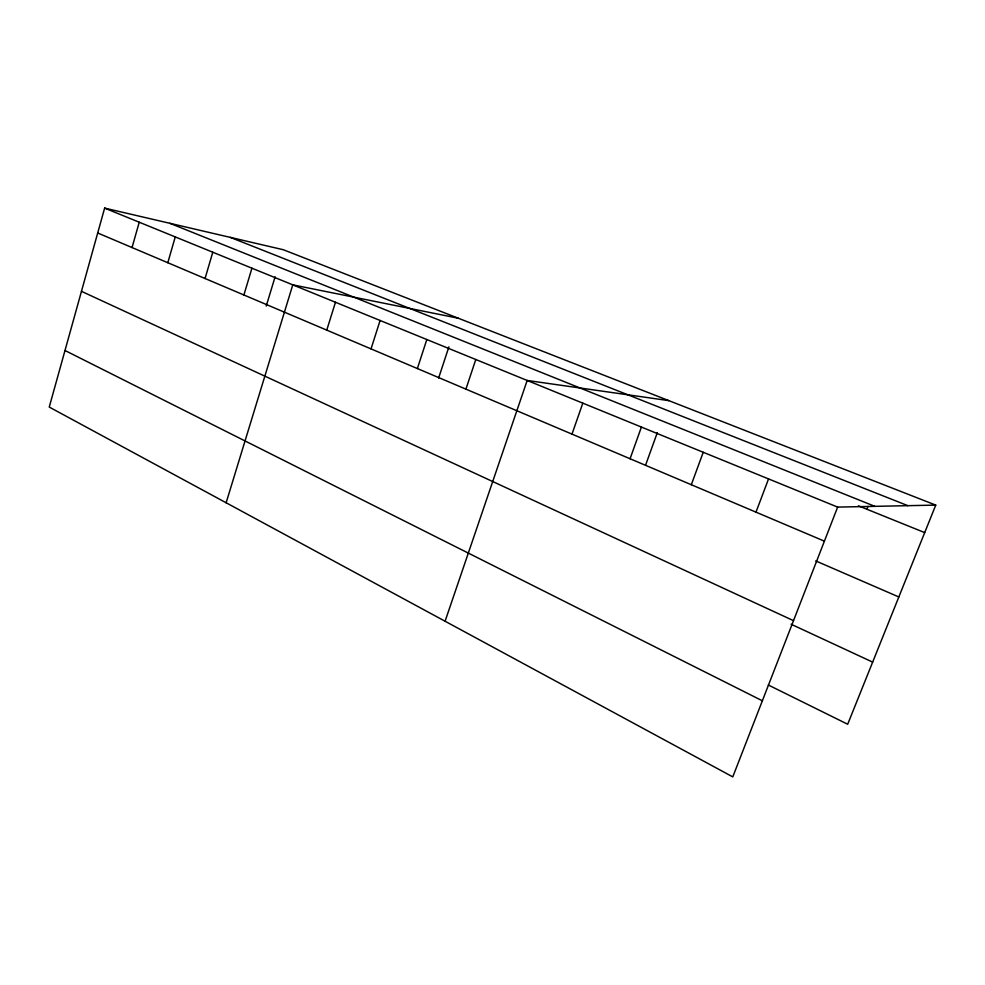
<?xml version="1.0" encoding="UTF-8"?>
<svg xmlns="http://www.w3.org/2000/svg" width="985" height="985" viewBox="0 0 985 985"><rect width="100%" height="100%" fill="white"/><g stroke="black" fill="none" stroke-linecap="round" stroke-linejoin="round"><path stroke-width="1.48" d="M935.75 505.108L283.311 249.734L104.632 208.106L49.25 407.064L732.778 776.894L837.644 507.103L935.75 505.108L847.691 724.246L768.325 685.006M132.052 247.555L139.23 222.228M167.807 262.724L175.256 236.917M205.052 278.521L212.785 252.222M243.898 294.983L251.926 268.191M266.221 306.089L275.111 276.785M226.131 502.769L292.779 284.85L458.308 318.229M326.761 330.123L335.466 302.26M371.037 348.899L380.099 320.47M417.369 368.55L426.825 339.529M438.633 378.031L448.901 346.843M465.917 389.137L475.792 359.5M445.085 621.24L527.172 380.456L668.864 400.636M571.99 434.126L582.812 403.16M630.068 458.751L641.42 427.059M645.741 464.723L657.327 432.612M691.31 484.719L703.241 452.275M755.987 512.151L768.546 478.919M866.911 509.257L868.019 506.425M230.33 237.385L907.862 505.674M169.9 223.312L874.84 506.339M858.415 505.822L924.706 532.602M104.632 208.106L837.644 507.103M97.712 232.989L824.396 541.159M815.715 560.908L898.837 596.972M81.472 291.326L793.504 620.661M791.103 624.231L872.661 662.117M64.998 350.5L762.353 700.791"/></g></svg>
